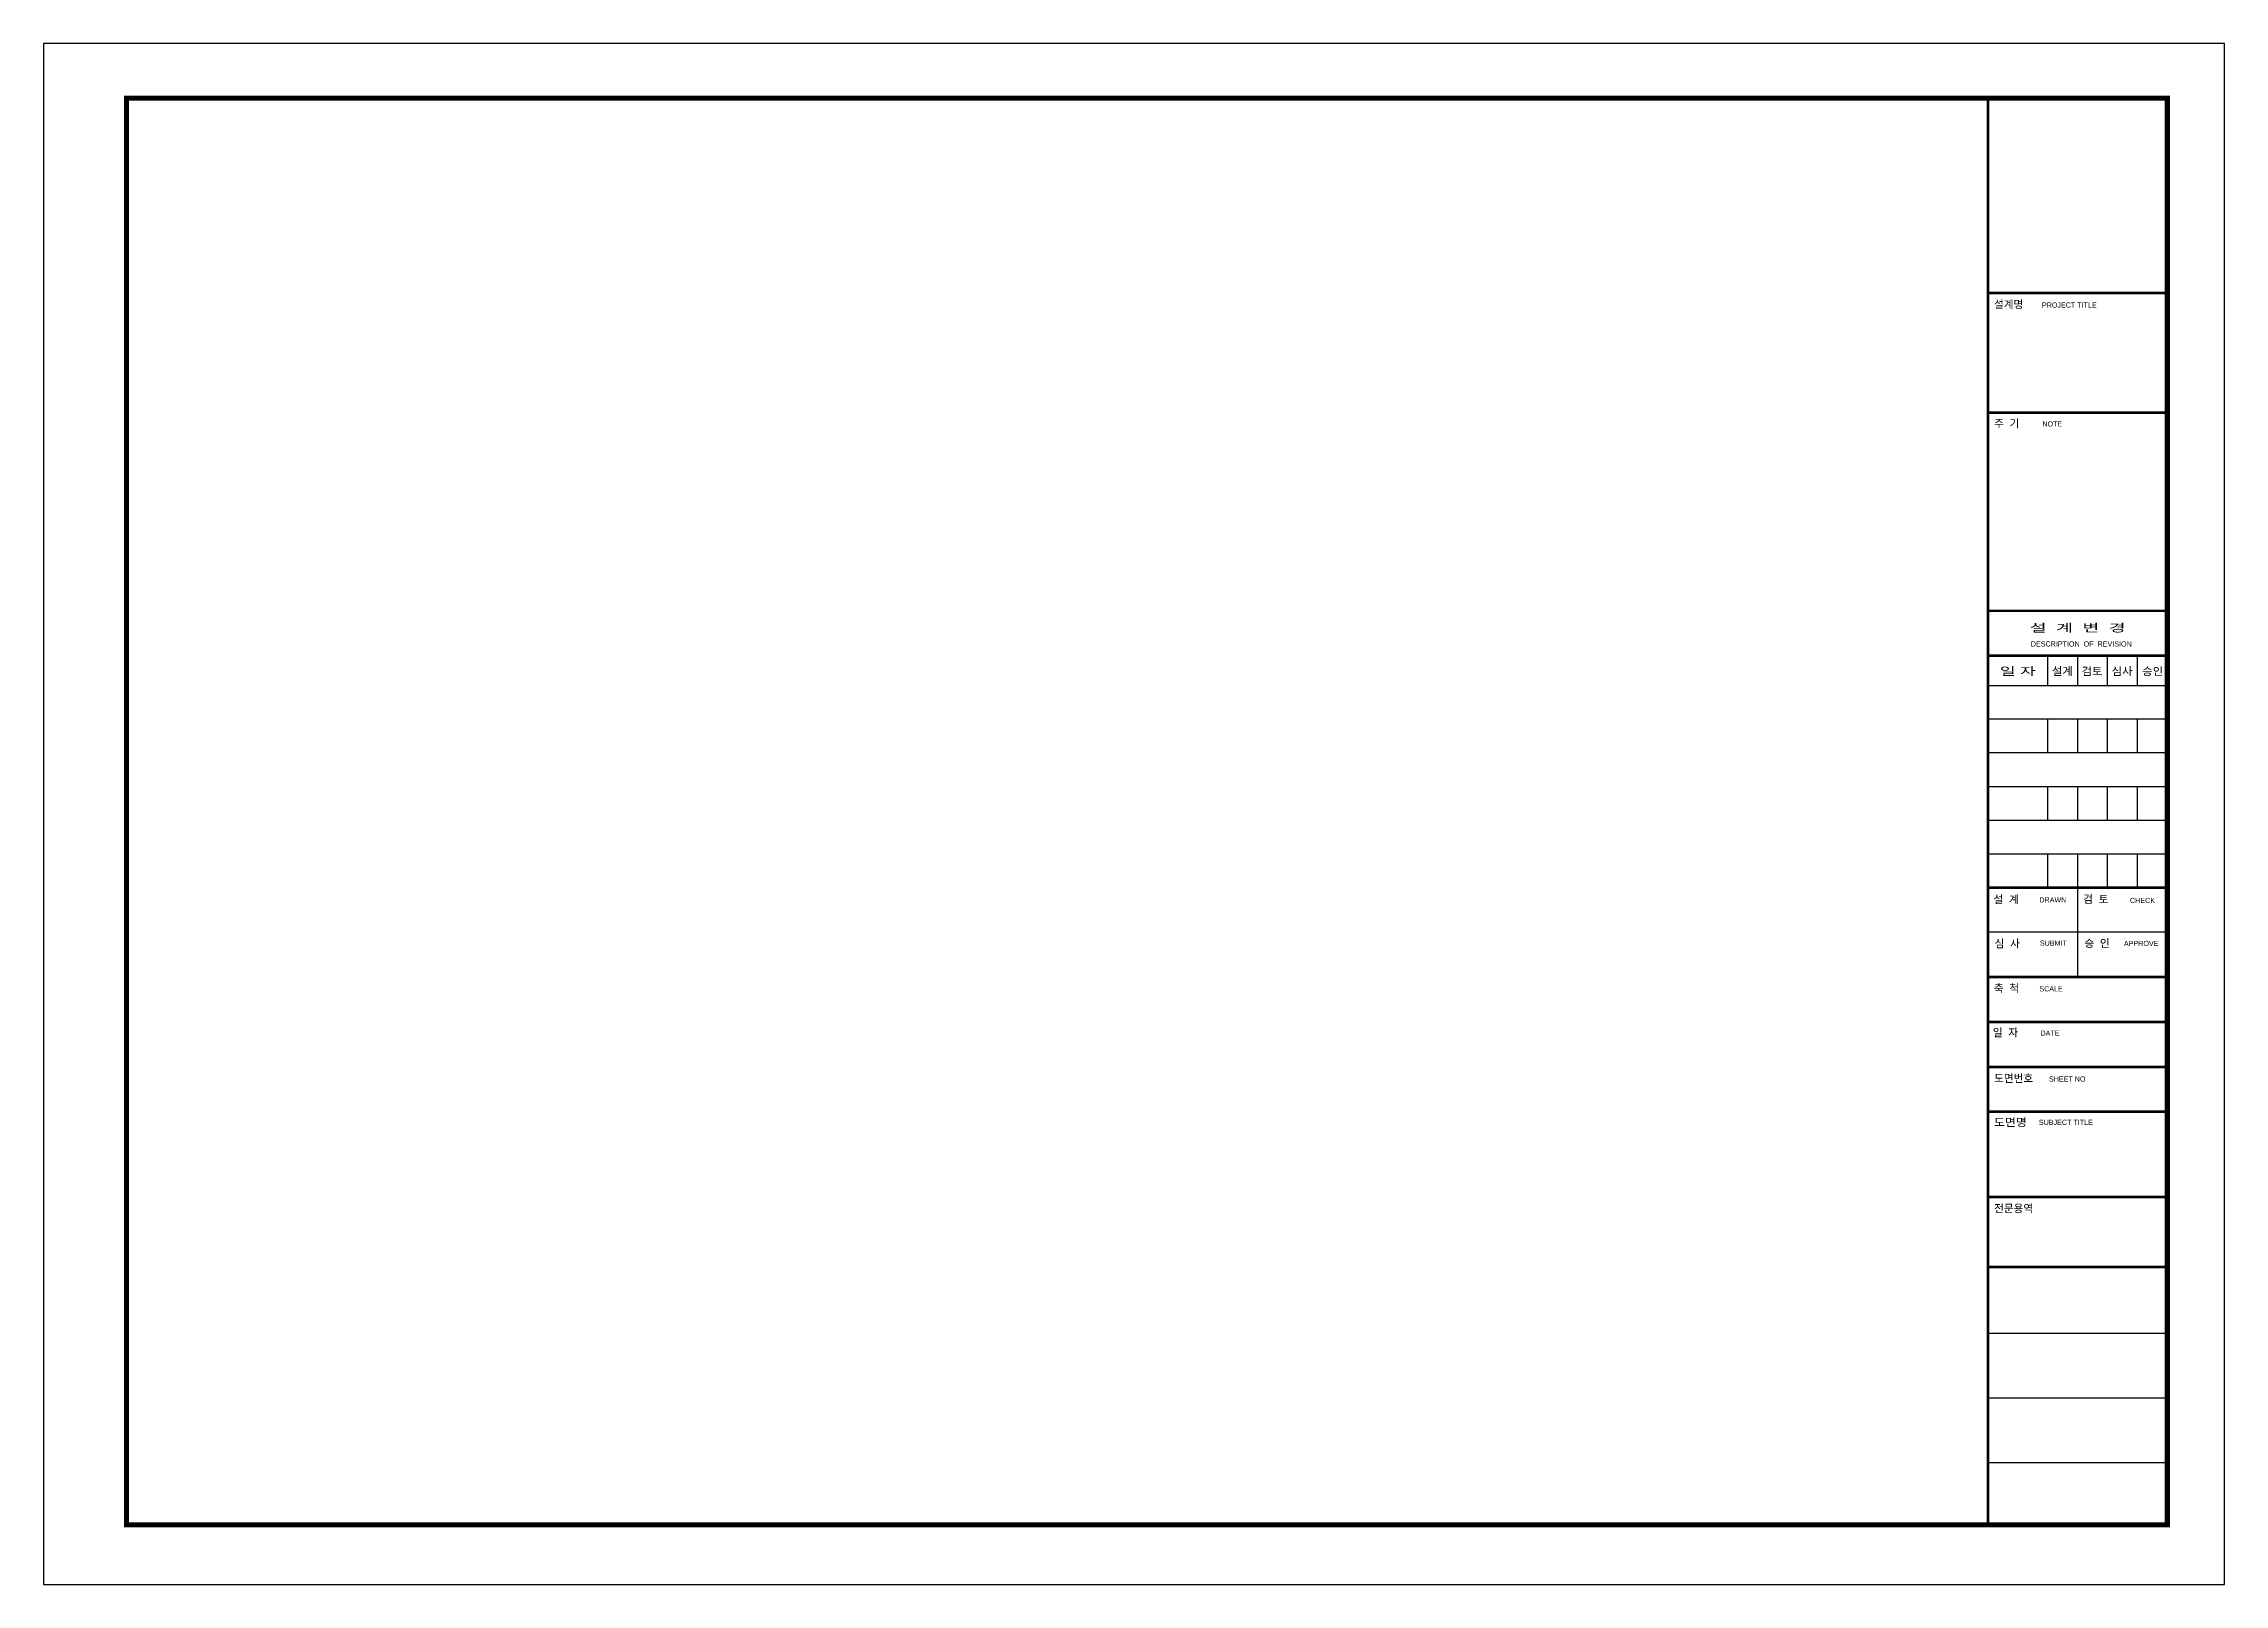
# Model space of a CAD drawing. Header units: millimetres. Extents: x 0 to 33640, y 0 to 23760.
import ezdxf
from ezdxf.enums import TextEntityAlignment as Align

# ---------------------------------------------------------------- set-up
doc = ezdxf.new("R2010")
doc.units = ezdxf.units.MM
doc.layers.get('Defpoints').update_dxf_attribs({"color": 201})
doc.layers.add('A-SHEET$0$FORM', color=7, linetype='Continuous')
doc.styles.add('A-SHEET$0$돋움', font='')
doc.styles.get('A-SHEET$0$돋움').set_extended_font_data('Dotum')

msp = doc.modelspace()

# ---------------------------------------------------------------- linework, layer by layer
at = {"layer": 'A-SHEET$0$FORM', "linetype": 'Continuous'}
for p, q in [((30915, 13859), (30915, 14321)), ((31377, 13859), (31377, 14321)), ((31838, 13859), (31838, 14321)), ((32300, 13859), (32300, 14321)), ((32760, 13859), (29992, 13859)), ((32760, 13340), (29992, 13340)), ((30915, 12821), (30915, 13340)), ((31377, 12821), (31377, 13340)), ((31838, 12821), (31838, 13340)), ((32300, 12821), (32300, 13340)), ((32760, 12821), (29992, 12821)), ((32760, 12301), (29992, 12301)), ((30915, 11782), (30915, 12301)), ((31377, 11782), (31377, 12301)), ((31838, 11782), (31838, 12301)), ((32300, 11782), (32300, 12301)), ((32760, 11782), (29992, 11782)), ((32760, 11262), (29992, 11262)), ((30915, 10743), (30915, 11262)), ((31377, 10743), (31377, 11262)), ((31838, 10743), (31838, 11262)), ((32300, 10743), (32300, 11262)), ((31377, 9365), (31377, 10743)), ((32760, 10057), (29992, 10057)), ((29992, 3874), (32760, 3874)), ((29992, 2876), (32760, 2876)), ((29992, 1877), (32760, 1877))]:
    msp.add_line(p, q, dxfattribs=at)
at = {"layer": 'A-SHEET$0$FORM', "linetype": 'Continuous', "const_width": 79.9}
msp.add_lwpolyline([(1279, 918), (32759, 918), (32759, 22918), (1279, 22918)], close=True, dxfattribs=at)
at = {"layer": 'A-SHEET$0$FORM', "linetype": 'Continuous', "const_width": 40}
for points in [[(29992, 879), (29992, 22881)], [(29992, 19915), (32760, 19915)], [(29992, 18069), (32760, 18069)], [(29992, 15013), (32760, 15013)], [(29992, 14321), (32760, 14321)], [(29992, 10743), (32760, 10743)], [(29992, 9365), (32760, 9365)], [(29992, 8673), (32760, 8673)], [(29992, 7980), (32760, 7980)], [(29992, 7288), (32760, 7288)], [(29992, 5974), (32760, 5974)], [(29992, 4893), (32760, 4893)]]:
    msp.add_lwpolyline(points, dxfattribs=at)
at = {"layer": 'Defpoints', "ltscale": 2}
msp.add_lwpolyline([(0, 0), (33640, 0), (33640, 23760), (0, 23760)], close=True, dxfattribs=at)

# ---------------------------------------------------------------- texts
at = {"layer": 'A-SHEET$0$FORM', "linetype": 'Continuous', "style": 'A-SHEET$0$돋움'}
for s, height, p in [('설계명', 119.9, (30086, 19678)), ('PROJECT TITLE', 79.9, (30825, 19689)), ('주  기', 119.9, (30089, 17843)), ('NOTE', 79.9, (30832, 17856)), ('DESCRIPTION  OF  REVISION', 79.9, (30654, 14463)), ('설  계', 119.9, (30079, 10503)), ('DRAWN', 79.9, (30786, 10516)), ('검  토', 119.9, (31463, 10506)), ('CHECK', 79.9, (32184, 10507)), ('심  사', 119.9, (30096, 9822)), ('SUBMIT', 79.9, (30793, 9849)), ('승  인', 119.9, (31482, 9827)), ('APPROVE', 79.9, (32090, 9844)), ('축  척', 119.9, (30085, 9133)), ('SCALE', 79.9, (30786, 9144)), ('일  자', 119.9, (30069, 8449)), ('DATE', 79.9, (30802, 8461)), ('도면번호', 119.9, (30088, 7744)), ('SHEET NO', 79.9, (30934, 7754)), ('SUBJECT TITLE', 79.9, (30778, 7085)), ('전문용역', 119.9, (30088, 5737))]:
    msp.add_text(s, height=height, dxfattribs=at).set_placement(p)
for s, width, p, p2 in [('설  계  변  경', 1.476877, (30638, 14690), (32115, 14690)), ('일 자', 1.424661, (30177, 14021), (30731, 14021)), ('설계', 0.969832, (30978, 14021), (31301, 14021)), ('검토', 0.969832, (31436, 14021), (31759, 14021)), ('심사', 0.969832, (31900, 14021), (32223, 14021)), ('승인', 0.969832, (32373, 14021), (32696, 14021)), ('도면명', 1.016014, (30085, 7065), (30592, 7065))]:
    msp.add_text(s, height=119.9, dxfattribs=dict(at, width=width)).set_placement(p, p2, align=Align.FIT)

doc.saveas('drawing.dxf')
